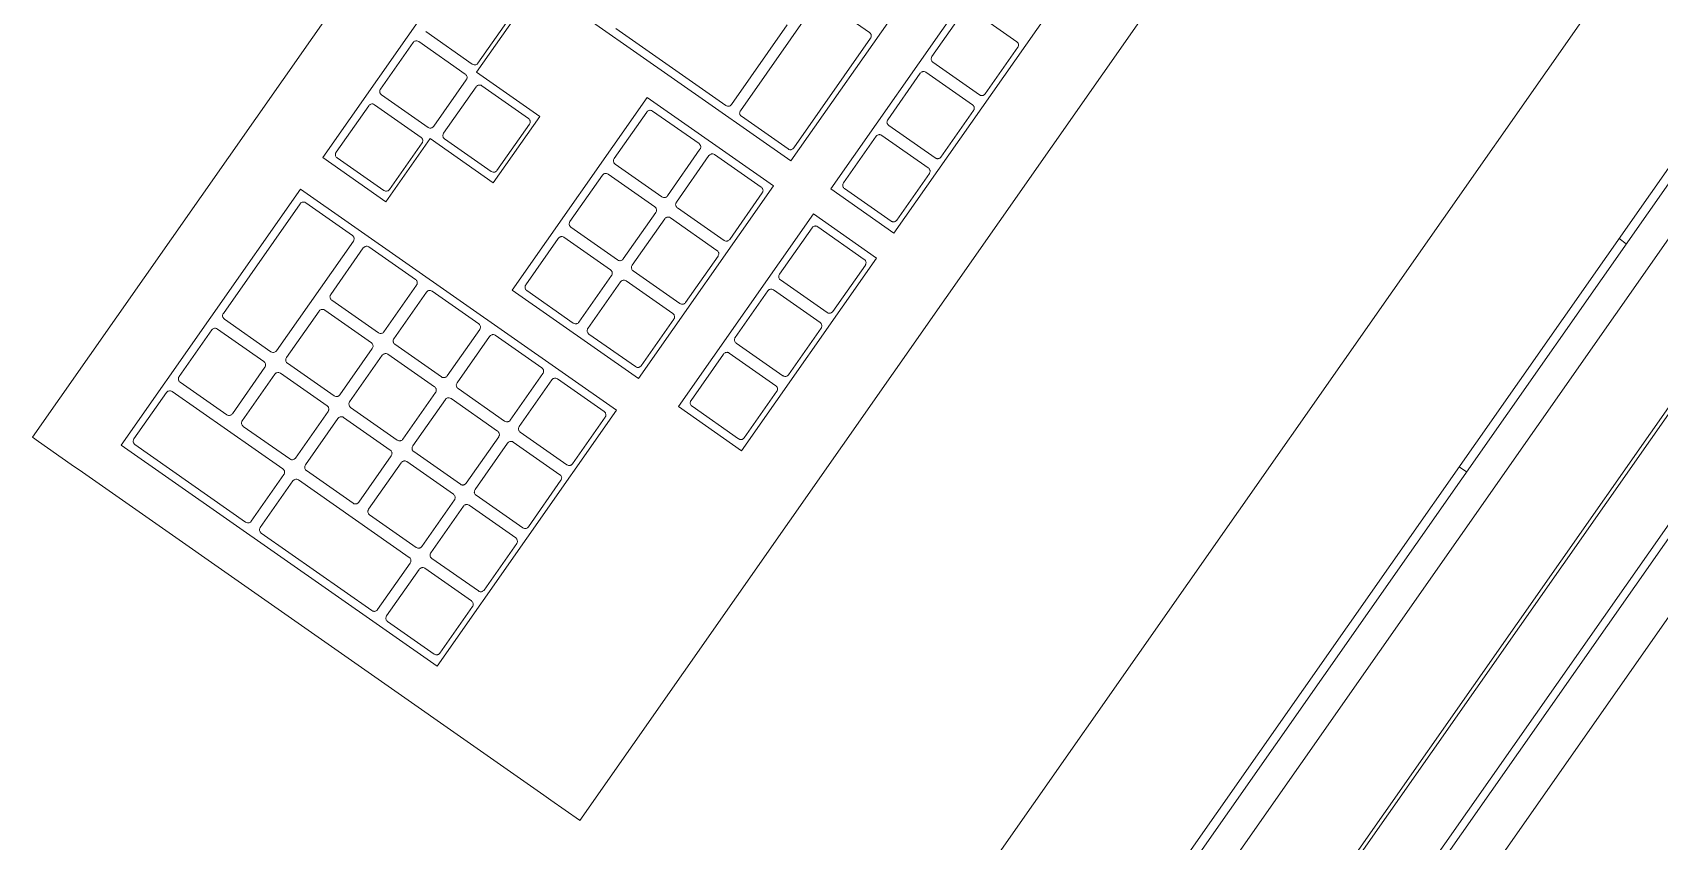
# Model space of a CAD drawing. Header units: inches. Extents: x 1 to 4637, y -664 to 702.
# Drawn here: x 2213.52 to 2229.3, y -266.91 to -259.06 of the extents above; entities that cross this region are included whole.
import ezdxf

# ---------------------------------------------------------------- set-up
doc = ezdxf.new("R2010")
doc.units = ezdxf.units.IN
doc.header["$MEASUREMENT"] = 0
doc.layers.add('I-FURN', color=30, linetype='Continuous', lineweight=9)

# ---------------------------------------------------------------- blocks, each defined once
blk = doc.blocks.new('Desk - Group 1 - No Side Chairs-V15-New Construction - Tel_Data_Elec Plan')
at = {"layer": 'I-FURN'}
for p, q in [((13.887, -2.498), (14.109, -2.181)), ((14.109, -2.181), (14.15, -2.123)), ((28.985, -12.511), (14.15, -2.123)), ((13.811, -2.607), (13.887, -2.498)), ((10.677, -7.082), (13.811, -2.607)), ((11.93, -6.048), (14.075, -2.984)), ((14.075, -2.984), (16.558, -4.723)), ((13.327, -4.19), (14.079, -3.116)), ((14.134, -3.107), (14.585, -3.423)), ((14.595, -3.478), (13.843, -4.552)), ((14.369, -4.007), (14.685, -3.554)), ((14.74, -3.545), (15.192, -3.861)), ((15.201, -3.916), (14.885, -4.368)), ((14.83, -4.378), (14.378, -4.062)), ((14.981, -4.436), (15.298, -3.984)), ((15.353, -3.974), (16.417, -4.719)), ((13.788, -4.561), (13.336, -4.245)), ((13.94, -4.619), (14.256, -4.167)), ((14.311, -4.158), (14.762, -4.474)), ((12.469, -5.416), (13.221, -4.342)), ((13.275, -4.332), (13.727, -4.648)), ((14.772, -4.529), (14.456, -4.981)), ((16.055, -5.236), (14.991, -4.491)), ((13.737, -4.703), (12.985, -5.777)), ((14.401, -4.99), (13.949, -4.674)), ((16.558, -4.723), (14.413, -7.787)), ((14.552, -5.048), (14.869, -4.596)), ((14.924, -4.587), (15.375, -4.903)), ((13.51, -5.232), (13.827, -4.78)), ((13.882, -4.77), (14.333, -5.086)), ((16.427, -4.774), (16.11, -5.226)), ((15.385, -4.958), (15.068, -5.41)), ((15.165, -5.478), (15.482, -5.025)), ((15.536, -5.016), (15.988, -5.332)), ((16.436, -5.55), (16.865, -4.938)), ((16.865, -4.938), (18.735, -6.247)), ((14.343, -5.141), (14.026, -5.593)), ((14.495, -5.199), (14.946, -5.515)), ((15.013, -5.419), (14.562, -5.103)), ((16.545, -5.531), (16.862, -5.079)), ((16.917, -5.069), (17.368, -5.385)), ((13.972, -5.603), (13.52, -5.287)), ((14.123, -5.661), (14.44, -5.209)), ((12.93, -5.787), (12.478, -5.471)), ((13.081, -5.845), (13.398, -5.393)), ((13.453, -5.383), (13.904, -5.699)), ((15.998, -5.387), (15.681, -5.839)), ((17.378, -5.44), (17.061, -5.892)), ((17.158, -5.96), (17.475, -5.508)), ((17.53, -5.498), (17.981, -5.814)), ((12.046, -6.02), (12.363, -5.567)), ((12.417, -5.558), (12.869, -5.874)), ((14.956, -5.57), (14.639, -6.023)), ((14.736, -6.09), (15.053, -5.638)), ((15.107, -5.628), (15.559, -5.945)), ((15.626, -5.849), (15.175, -5.532)), ((17.049, -5.979), (16.436, -5.55)), ((17.007, -5.902), (16.555, -5.586)), ((13.914, -5.754), (13.597, -6.206)), ((13.694, -6.274), (14.011, -5.822)), ((14.066, -5.812), (14.517, -6.128)), ((14.584, -6.032), (14.133, -5.716)), ((12.879, -5.929), (12.562, -6.381)), ((12.659, -6.449), (12.975, -5.996)), ((13.03, -5.987), (13.482, -6.303)), ((13.543, -6.216), (13.091, -5.9)), ((16.619, -6.592), (17.049, -5.979)), ((17.991, -5.869), (17.674, -6.321)), ((17.771, -6.389), (18.088, -5.937)), ((14.413, -7.787), (11.93, -6.048)), ((12.507, -6.391), (12.056, -6.074)), ((15.197, -6.461), (14.746, -6.145)), ((15.569, -5.999), (15.252, -6.452)), ((16.729, -6.573), (17.046, -6.121)), ((17.101, -6.111), (17.552, -6.427)), ((17.619, -6.331), (17.168, -6.015)), ((14.527, -6.183), (14.21, -6.635)), ((14.307, -6.703), (14.624, -6.251)), ((14.678, -6.241), (15.13, -6.557)), ((13.491, -6.358), (13.175, -6.81)), ((13.271, -6.878), (13.588, -6.426)), ((13.643, -6.416), (14.094, -6.732)), ((14.155, -6.645), (13.704, -6.329)), ((16.832, -9.48), (18.977, -6.417)), ((17.694, -6.431), (17.264, -7.044)), ((18.306, -6.86), (17.694, -6.431)), ((18.232, -6.76), (17.781, -6.444)), ((13.12, -6.82), (12.668, -6.504)), ((15.14, -6.612), (14.823, -7.064)), ((17.264, -7.044), (16.619, -6.592)), ((17.19, -6.944), (16.739, -6.628)), ((17.562, -6.482), (17.245, -6.934)), ((14.768, -7.074), (14.317, -6.758)), ((14.72, -8.001), (15.578, -6.776)), ((15.578, -6.776), (17.448, -8.086)), ((13.733, -7.249), (13.281, -6.933)), ((14.104, -6.787), (13.787, -7.239)), ((13.884, -7.307), (14.201, -6.855)), ((14.256, -6.845), (14.707, -7.161)), ((15.258, -7.369), (15.575, -6.917)), ((15.63, -6.907), (16.081, -7.223)), ((10.63, -7.15), (10.677, -7.082)), ((10.435, -7.428), (10.63, -7.15)), ((14.717, -7.216), (14.4, -7.668)), ((14.345, -7.678), (13.894, -7.362)), ((16.091, -7.278), (15.774, -7.73)), ((15.871, -7.798), (16.188, -7.346)), ((16.243, -7.336), (16.694, -7.653)), ((10.432, -7.432), (10.435, -7.428)), ((10.432, -7.432), (25.267, -17.82)), ((14.836, -7.973), (15.152, -7.521)), ((15.207, -7.511), (15.658, -7.827)), ((15.719, -7.74), (15.268, -7.424)), ((16.704, -7.707), (16.387, -8.16)), ((15.668, -7.882), (15.352, -8.334)), ((16.332, -8.169), (15.881, -7.853)), ((16.484, -8.227), (16.8, -7.775)), ((16.855, -7.765), (17.307, -8.082)), ((17.371, -8.848), (18.116, -7.783)), ((16.59, -9.311), (14.72, -8.001)), ((15.297, -8.344), (14.845, -8.028)), ((15.448, -8.402), (15.765, -7.95)), ((15.82, -7.94), (16.271, -8.256)), ((17.448, -8.086), (16.59, -9.311)), ((17.316, -8.136), (17, -8.589)), ((16.281, -8.311), (15.964, -8.763)), ((16.945, -8.598), (16.493, -8.282)), ((14.02, -9.001), (14.449, -8.388)), ((14.135, -8.973), (14.452, -8.521)), ((14.449, -8.388), (16.319, -9.698)), ((14.507, -8.511), (14.958, -8.827)), ((15.909, -8.773), (15.458, -8.457)), ((16.061, -8.831), (16.378, -8.379)), ((16.432, -8.369), (16.884, -8.685)), ((16.894, -8.74), (16.577, -9.192)), ((14.968, -8.882), (14.651, -9.334)), ((14.748, -9.402), (15.065, -8.95)), ((15.12, -8.94), (15.571, -9.256)), ((16.522, -9.202), (16.071, -8.886)), ((17.319, -8.99), (18.384, -9.735)), ((18.154, -9.445), (17.38, -8.903)), ((15.89, -10.311), (14.02, -9.001)), ((14.597, -9.344), (14.145, -9.028)), ((16.948, -9.452), (17.265, -9)), ((15.581, -9.311), (15.264, -9.763)), ((25.435, -24.17), (4.407, -9.447)), ((25.435, -24.17), (4.408, -9.447)), ((15.209, -9.773), (14.758, -9.457)), ((15.361, -9.831), (15.678, -9.379)), ((15.732, -9.369), (16.184, -9.685)), ((26.055, -15.939), (16.832, -9.48)), ((18.022, -10.252), (16.958, -9.507)), ((16.194, -9.74), (15.877, -10.192)), ((16.319, -9.698), (15.89, -10.311)), ((15.822, -10.202), (15.371, -9.886)), ((16.132, -10.48), (16.561, -9.867)), ((16.561, -9.867), (19.044, -11.606)), ((18.393, -9.79), (18.077, -10.242)), ((24.834, -24.124), (4.656, -9.996)), ((16.248, -10.452), (16.564, -10)), ((16.619, -9.99), (17.071, -10.306)), ((17.08, -10.361), (16.764, -10.813)), ((3.672, -10.497), (24.699, -25.221)), ((18.615, -12.219), (16.132, -10.48)), ((16.709, -10.823), (16.258, -10.507)), ((16.861, -10.881), (17.177, -10.429)), ((17.232, -10.419), (17.684, -10.735)), ((24.296, -24.892), (4.118, -10.764)), ((17.693, -10.79), (17.377, -11.242)), ((17.473, -11.31), (17.79, -10.858)), ((17.845, -10.848), (18.296, -11.164)), ((3.319, -11.001), (24.346, -25.725)), ((3.319, -11.001), (24.346, -25.725)), ((22.311, -20.037), (9.36, -10.969)), ((17.322, -11.252), (16.87, -10.936)), ((3.275, -11.065), (24.302, -25.788)), ((18.306, -11.219), (17.989, -11.671)), ((17.935, -11.681), (17.483, -11.365)), ((3.337, -11.643), (23.736, -25.927)), ((8.495, -12.204), (21.446, -21.272)), ((13.814, -16.033), (13.863, -15.963)), ((16.078, -17.514), (16.029, -17.584))]:
    blk.add_line(p, q, dxfattribs=at)
for points in [[(14.079, -3.116), (14.081, -3.113), (14.087, -3.107), (14.098, -3.101), (14.11, -3.099), (14.123, -3.101), (14.13, -3.104), (14.134, -3.107)], [(14.685, -3.554), (14.688, -3.551), (14.693, -3.545), (14.704, -3.539), (14.717, -3.537), (14.729, -3.539), (14.737, -3.542), (14.74, -3.545)], [(15.298, -3.984), (15.3, -3.98), (15.306, -3.974), (15.317, -3.968), (15.329, -3.966), (15.342, -3.968), (15.349, -3.971), (15.353, -3.974)], [(14.256, -4.167), (14.259, -4.164), (14.264, -4.158), (14.275, -4.152), (14.288, -4.15), (14.3, -4.152), (14.308, -4.155), (14.311, -4.158)], [(13.221, -4.342), (13.223, -4.339), (13.229, -4.333), (13.24, -4.327), (13.252, -4.325), (13.265, -4.326), (13.272, -4.33), (13.275, -4.332)], [(14.885, -4.368), (14.882, -4.371), (14.876, -4.377), (14.865, -4.383), (14.853, -4.385), (14.841, -4.384), (14.833, -4.38), (14.83, -4.378)], [(13.843, -4.552), (13.84, -4.555), (13.835, -4.561), (13.824, -4.567), (13.811, -4.569), (13.799, -4.567), (13.791, -4.564), (13.788, -4.561)], [(14.869, -4.596), (14.871, -4.593), (14.877, -4.587), (14.888, -4.581), (14.9, -4.579), (14.913, -4.581), (14.92, -4.584), (14.924, -4.587)], [(13.827, -4.78), (13.829, -4.777), (13.835, -4.771), (13.846, -4.765), (13.859, -4.763), (13.871, -4.764), (13.879, -4.768), (13.882, -4.77)], [(14.456, -4.981), (14.453, -4.984), (14.447, -4.99), (14.436, -4.996), (14.424, -4.998), (14.412, -4.996), (14.404, -4.993), (14.401, -4.99)], [(15.482, -5.025), (15.484, -5.022), (15.49, -5.016), (15.501, -5.01), (15.513, -5.008), (15.526, -5.01), (15.533, -5.013), (15.536, -5.016)], [(14.44, -5.209), (14.442, -5.206), (14.448, -5.2), (14.459, -5.194), (14.471, -5.192), (14.484, -5.193), (14.491, -5.197), (14.495, -5.199)], [(16.862, -5.079), (16.864, -5.075), (16.87, -5.069), (16.881, -5.063), (16.894, -5.061), (16.906, -5.063), (16.914, -5.067), (16.917, -5.069)], [(16.11, -5.226), (16.108, -5.229), (16.102, -5.235), (16.091, -5.241), (16.079, -5.244), (16.066, -5.242), (16.059, -5.238), (16.055, -5.236)], [(13.398, -5.393), (13.4, -5.389), (13.406, -5.383), (13.417, -5.378), (13.429, -5.375), (13.442, -5.377), (13.449, -5.381), (13.453, -5.383)], [(15.068, -5.41), (15.066, -5.413), (15.06, -5.419), (15.049, -5.425), (15.037, -5.427), (15.024, -5.425), (15.017, -5.422), (15.013, -5.419)], [(17.475, -5.508), (17.477, -5.504), (17.483, -5.498), (17.494, -5.493), (17.506, -5.49), (17.519, -5.492), (17.526, -5.496), (17.53, -5.498)], [(12.363, -5.567), (12.365, -5.564), (12.371, -5.558), (12.382, -5.552), (12.394, -5.55), (12.406, -5.552), (12.414, -5.555), (12.417, -5.558)], [(14.026, -5.593), (14.024, -5.597), (14.018, -5.603), (14.007, -5.609), (13.995, -5.611), (13.983, -5.609), (13.975, -5.606), (13.972, -5.603)], [(15.053, -5.638), (15.055, -5.635), (15.061, -5.629), (15.072, -5.623), (15.084, -5.621), (15.097, -5.622), (15.104, -5.626), (15.107, -5.628)], [(12.985, -5.777), (12.982, -5.781), (12.977, -5.786), (12.966, -5.792), (12.953, -5.795), (12.941, -5.793), (12.933, -5.789), (12.93, -5.787)], [(14.011, -5.822), (14.013, -5.818), (14.019, -5.812), (14.03, -5.807), (14.042, -5.804), (14.055, -5.806), (14.062, -5.81), (14.066, -5.812)], [(15.681, -5.839), (15.679, -5.842), (15.673, -5.848), (15.662, -5.854), (15.65, -5.856), (15.637, -5.855), (15.63, -5.851), (15.626, -5.849)], [(12.975, -5.996), (12.978, -5.993), (12.983, -5.987), (12.994, -5.981), (13.007, -5.979), (13.019, -5.981), (13.027, -5.984), (13.03, -5.987)], [(17.061, -5.892), (17.059, -5.896), (17.053, -5.902), (17.042, -5.907), (17.03, -5.91), (17.018, -5.908), (17.01, -5.904), (17.007, -5.902)], [(14.639, -6.023), (14.637, -6.026), (14.631, -6.032), (14.62, -6.038), (14.608, -6.04), (14.595, -6.038), (14.588, -6.035), (14.584, -6.032)], [(17.046, -6.121), (17.048, -6.117), (17.054, -6.111), (17.065, -6.105), (17.077, -6.103), (17.09, -6.105), (17.097, -6.108), (17.101, -6.111)], [(13.597, -6.206), (13.595, -6.21), (13.589, -6.216), (13.578, -6.221), (13.566, -6.224), (13.554, -6.222), (13.546, -6.218), (13.543, -6.216)], [(14.624, -6.251), (14.626, -6.247), (14.632, -6.241), (14.643, -6.236), (14.655, -6.233), (14.667, -6.235), (14.675, -6.239), (14.678, -6.241)], [(12.562, -6.381), (12.56, -6.384), (12.554, -6.39), (12.543, -6.396), (12.531, -6.398), (12.518, -6.397), (12.51, -6.393), (12.507, -6.391)], [(13.588, -6.426), (13.59, -6.422), (13.596, -6.416), (13.607, -6.41), (13.619, -6.408), (13.632, -6.41), (13.639, -6.413), (13.643, -6.416)], [(15.252, -6.452), (15.25, -6.455), (15.244, -6.461), (15.233, -6.467), (15.221, -6.469), (15.208, -6.467), (15.201, -6.464), (15.197, -6.461)], [(17.674, -6.321), (17.672, -6.325), (17.666, -6.331), (17.655, -6.337), (17.643, -6.339), (17.63, -6.337), (17.623, -6.333), (17.619, -6.331)], [(14.21, -6.635), (14.208, -6.639), (14.202, -6.645), (14.191, -6.65), (14.179, -6.653), (14.166, -6.651), (14.159, -6.647), (14.155, -6.645)], [(13.175, -6.81), (13.172, -6.813), (13.167, -6.819), (13.156, -6.825), (13.143, -6.827), (13.131, -6.826), (13.123, -6.822), (13.12, -6.82)], [(14.201, -6.855), (14.203, -6.851), (14.209, -6.845), (14.22, -6.839), (14.232, -6.837), (14.245, -6.839), (14.252, -6.843), (14.256, -6.845)], [(15.575, -6.917), (15.577, -6.914), (15.583, -6.908), (15.594, -6.902), (15.606, -6.9), (15.619, -6.901), (15.626, -6.905), (15.63, -6.907)], [(17.245, -6.934), (17.243, -6.937), (17.237, -6.943), (17.226, -6.949), (17.214, -6.951), (17.201, -6.95), (17.194, -6.946), (17.19, -6.944)], [(14.823, -7.064), (14.821, -7.068), (14.815, -7.074), (14.804, -7.08), (14.792, -7.082), (14.779, -7.08), (14.771, -7.076), (14.768, -7.074)], [(13.787, -7.239), (13.785, -7.242), (13.779, -7.248), (13.768, -7.254), (13.756, -7.257), (13.744, -7.255), (13.736, -7.251), (13.733, -7.249)], [(16.188, -7.346), (16.19, -7.343), (16.196, -7.337), (16.207, -7.331), (16.219, -7.329), (16.232, -7.33), (16.239, -7.334), (16.243, -7.336)], [(15.152, -7.521), (15.154, -7.517), (15.16, -7.511), (15.171, -7.506), (15.183, -7.503), (15.196, -7.505), (15.204, -7.509), (15.207, -7.511)], [(14.4, -7.668), (14.398, -7.671), (14.392, -7.677), (14.381, -7.683), (14.369, -7.686), (14.356, -7.684), (14.349, -7.68), (14.345, -7.678)], [(15.774, -7.73), (15.772, -7.734), (15.766, -7.74), (15.755, -7.746), (15.743, -7.748), (15.73, -7.746), (15.723, -7.743), (15.719, -7.74)], [(16.8, -7.775), (16.803, -7.772), (16.809, -7.766), (16.82, -7.76), (16.832, -7.758), (16.844, -7.759), (16.852, -7.763), (16.855, -7.765)], [(15.765, -7.95), (15.767, -7.946), (15.773, -7.941), (15.784, -7.935), (15.796, -7.932), (15.809, -7.934), (15.816, -7.938), (15.82, -7.94)], [(16.387, -8.16), (16.385, -8.163), (16.379, -8.169), (16.368, -8.175), (16.356, -8.177), (16.343, -8.175), (16.336, -8.172), (16.332, -8.169)], [(15.352, -8.334), (15.349, -8.338), (15.343, -8.344), (15.333, -8.349), (15.32, -8.352), (15.308, -8.35), (15.3, -8.346), (15.297, -8.344)], [(16.378, -8.379), (16.38, -8.376), (16.386, -8.37), (16.397, -8.364), (16.409, -8.361), (16.421, -8.363), (16.429, -8.367), (16.432, -8.369)], [(14.452, -8.521), (14.454, -8.517), (14.46, -8.511), (14.471, -8.505), (14.483, -8.503), (14.496, -8.505), (14.504, -8.508), (14.507, -8.511)], [(17, -8.589), (16.997, -8.592), (16.992, -8.598), (16.981, -8.604), (16.968, -8.606), (16.956, -8.604), (16.948, -8.601), (16.945, -8.598)], [(15.964, -8.763), (15.962, -8.767), (15.956, -8.773), (15.945, -8.778), (15.933, -8.781), (15.92, -8.779), (15.913, -8.775), (15.909, -8.773)], [(14.145, -9.028), (14.142, -9.026), (14.137, -9.021), (14.131, -9.012), (14.128, -9.002), (14.128, -8.991), (14.13, -8.981), (14.134, -8.975), (14.135, -8.973)], [(15.065, -8.95), (15.067, -8.946), (15.073, -8.94), (15.084, -8.934), (15.096, -8.932), (15.109, -8.934), (15.116, -8.937), (15.12, -8.94)], [(17.265, -9), (17.267, -8.997), (17.273, -8.991), (17.284, -8.985), (17.296, -8.982), (17.308, -8.984), (17.316, -8.988), (17.319, -8.99)], [(16.577, -9.192), (16.575, -9.196), (16.569, -9.202), (16.558, -9.208), (16.546, -9.21), (16.533, -9.208), (16.526, -9.204), (16.522, -9.202)], [(14.651, -9.334), (14.65, -9.337), (14.645, -9.342), (14.636, -9.347), (14.627, -9.351), (14.616, -9.351), (14.606, -9.349), (14.6, -9.346), (14.597, -9.344)], [(14.758, -9.457), (14.755, -9.455), (14.75, -9.45), (14.744, -9.441), (14.741, -9.431), (14.741, -9.421), (14.743, -9.411), (14.746, -9.405), (14.748, -9.402)], [(15.678, -9.379), (15.68, -9.375), (15.686, -9.369), (15.697, -9.363), (15.709, -9.361), (15.721, -9.363), (15.729, -9.367), (15.732, -9.369)], [(15.264, -9.763), (15.262, -9.766), (15.258, -9.771), (15.249, -9.776), (15.239, -9.78), (15.229, -9.78), (15.219, -9.778), (15.212, -9.775), (15.209, -9.773)], [(15.371, -9.886), (15.368, -9.884), (15.363, -9.879), (15.357, -9.87), (15.354, -9.86), (15.354, -9.85), (15.356, -9.84), (15.359, -9.834), (15.361, -9.831)], [(16.564, -10), (16.567, -9.996), (16.573, -9.99), (16.583, -9.984), (16.596, -9.982), (16.608, -9.984), (16.616, -9.988), (16.619, -9.99)], [(15.877, -10.192), (15.875, -10.195), (15.87, -10.2), (15.862, -10.205), (15.852, -10.209), (15.842, -10.209), (15.831, -10.207), (15.825, -10.204), (15.822, -10.202)], [(18.077, -10.242), (18.074, -10.246), (18.069, -10.252), (18.058, -10.258), (18.045, -10.26), (18.033, -10.258), (18.025, -10.255), (18.022, -10.252)], [(17.177, -10.429), (17.18, -10.425), (17.185, -10.419), (17.196, -10.414), (17.208, -10.411), (17.221, -10.413), (17.229, -10.417), (17.232, -10.419)], [(16.258, -10.507), (16.255, -10.505), (16.249, -10.5), (16.244, -10.491), (16.241, -10.481), (16.24, -10.471), (16.243, -10.461), (16.246, -10.455), (16.248, -10.452)], [(16.764, -10.813), (16.762, -10.816), (16.757, -10.821), (16.749, -10.826), (16.739, -10.83), (16.729, -10.83), (16.718, -10.828), (16.712, -10.825), (16.709, -10.823)], [(16.87, -10.936), (16.867, -10.934), (16.862, -10.929), (16.857, -10.92), (16.854, -10.91), (16.853, -10.9), (16.856, -10.89), (16.859, -10.884), (16.861, -10.881)], [(17.79, -10.858), (17.792, -10.854), (17.798, -10.848), (17.809, -10.843), (17.821, -10.84), (17.834, -10.842), (17.841, -10.846), (17.845, -10.848)], [(17.377, -11.242), (17.375, -11.245), (17.37, -11.25), (17.362, -11.256), (17.352, -11.259), (17.341, -11.259), (17.331, -11.257), (17.325, -11.254), (17.322, -11.252)], [(17.483, -11.365), (17.48, -11.363), (17.475, -11.358), (17.469, -11.349), (17.466, -11.339), (17.466, -11.329), (17.468, -11.319), (17.471, -11.313), (17.473, -11.31)], [(17.989, -11.671), (17.987, -11.674), (17.983, -11.679), (17.974, -11.685), (17.964, -11.688), (17.954, -11.688), (17.944, -11.686), (17.937, -11.683), (17.935, -11.681)]]:
    blk.add_open_spline(points, degree=3, dxfattribs=at)
for points, knots in [([(14.585, -3.423), (14.588, -3.425), (14.594, -3.431), (14.601, -3.444), (14.603, -3.461), (14.598, -3.473), (14.595, -3.478)], [0, 0, 0, 0, 0.2, 0.4, 0.7, 1, 1, 1, 1]), ([(15.192, -3.861), (15.195, -3.863), (15.201, -3.869), (15.208, -3.882), (15.209, -3.899), (15.205, -3.911), (15.201, -3.916)], [0, 0, 0, 0, 0.2, 0.4, 0.7, 1, 1, 1, 1]), ([(14.378, -4.062), (14.375, -4.059), (14.369, -4.053), (14.362, -4.04), (14.36, -4.024), (14.365, -4.012), (14.369, -4.007)], [0, 0, 0, 0, 0.2, 0.4, 0.7, 1, 1, 1, 1]), ([(13.336, -4.245), (13.333, -4.243), (13.327, -4.237), (13.32, -4.224), (13.319, -4.207), (13.323, -4.195), (13.327, -4.19)], [0, 0, 0, 0, 0.2, 0.4, 0.7, 1, 1, 1, 1]), ([(14.762, -4.474), (14.766, -4.476), (14.772, -4.482), (14.779, -4.495), (14.78, -4.512), (14.776, -4.523), (14.772, -4.529)], [0, 0, 0, 0, 0.2, 0.4, 0.7, 1, 1, 1, 1]), ([(14.991, -4.491), (14.988, -4.488), (14.982, -4.482), (14.975, -4.469), (14.973, -4.453), (14.978, -4.441), (14.981, -4.436)], [0, 0, 0, 0, 0.2, 0.4, 0.7, 1, 1, 1, 1]), ([(13.727, -4.648), (13.73, -4.651), (13.736, -4.657), (13.743, -4.67), (13.745, -4.686), (13.74, -4.698), (13.737, -4.703)], [0, 0, 0, 0, 0.2, 0.4, 0.7, 1, 1, 1, 1]), ([(13.949, -4.674), (13.946, -4.672), (13.94, -4.666), (13.933, -4.653), (13.931, -4.636), (13.936, -4.624), (13.94, -4.619)], [0, 0, 0, 0, 0.2, 0.4, 0.7, 1, 1, 1, 1]), ([(16.417, -4.719), (16.42, -4.721), (16.426, -4.727), (16.433, -4.74), (16.435, -4.757), (16.43, -4.769), (16.427, -4.774)], [0, 0, 0, 0, 0.2, 0.4, 0.7, 1, 1, 1, 1]), ([(14.562, -5.103), (14.559, -5.101), (14.553, -5.095), (14.546, -5.082), (14.544, -5.065), (14.549, -5.054), (14.552, -5.048)], [0, 0, 0, 0, 0.2, 0.4, 0.7, 1, 1, 1, 1]), ([(15.375, -4.903), (15.379, -4.905), (15.385, -4.911), (15.391, -4.924), (15.393, -4.941), (15.388, -4.953), (15.385, -4.958)], [0, 0, 0, 0, 0.2, 0.4, 0.7, 1, 1, 1, 1]), ([(14.333, -5.086), (14.337, -5.089), (14.343, -5.095), (14.35, -5.108), (14.351, -5.124), (14.347, -5.136), (14.343, -5.141)], [0, 0, 0, 0, 0.2, 0.4, 0.7, 1, 1, 1, 1]), ([(13.52, -5.287), (13.517, -5.285), (13.511, -5.279), (13.505, -5.269), (13.503, -5.258), (13.503, -5.246), (13.507, -5.237), (13.51, -5.232)], [0, 0, 0, 0, 0.2, 0.4, 0.55, 0.7, 1, 1, 1, 1]), ([(15.988, -5.332), (15.991, -5.334), (15.997, -5.34), (16.004, -5.353), (16.006, -5.37), (16.001, -5.382), (15.998, -5.387)], [0, 0, 0, 0, 0.2, 0.4, 0.7, 1, 1, 1, 1]), ([(12.478, -5.471), (12.475, -5.468), (12.469, -5.462), (12.463, -5.452), (12.461, -5.442), (12.462, -5.43), (12.465, -5.421), (12.469, -5.416)], [0, 0, 0, 0, 0.2, 0.4, 0.55, 0.7, 1, 1, 1, 1]), ([(14.946, -5.515), (14.95, -5.518), (14.956, -5.524), (14.962, -5.537), (14.964, -5.554), (14.959, -5.565), (14.956, -5.57)], [0, 0, 0, 0, 0.2, 0.4, 0.7, 1, 1, 1, 1]), ([(15.175, -5.532), (15.171, -5.53), (15.165, -5.524), (15.158, -5.511), (15.157, -5.494), (15.161, -5.483), (15.165, -5.478)], [0, 0, 0, 0, 0.2, 0.4, 0.7, 1, 1, 1, 1]), ([(17.368, -5.385), (17.372, -5.388), (17.378, -5.393), (17.385, -5.406), (17.386, -5.423), (17.382, -5.435), (17.378, -5.44)], [0, 0, 0, 0, 0.2, 0.4, 0.7, 1, 1, 1, 1]), ([(14.133, -5.716), (14.129, -5.714), (14.123, -5.708), (14.118, -5.698), (14.116, -5.687), (14.116, -5.675), (14.12, -5.666), (14.123, -5.661)], [0, 0, 0, 0, 0.2, 0.4, 0.55, 0.7, 1, 1, 1, 1]), ([(16.555, -5.586), (16.552, -5.583), (16.546, -5.578), (16.539, -5.565), (16.537, -5.548), (16.542, -5.536), (16.545, -5.531)], [0, 0, 0, 0, 0.2, 0.4, 0.7, 1, 1, 1, 1]), ([(13.904, -5.699), (13.908, -5.702), (13.914, -5.707), (13.919, -5.718), (13.921, -5.728), (13.921, -5.74), (13.918, -5.749), (13.914, -5.754)], [0, 0, 0, 0, 0.2, 0.4, 0.55, 0.7, 1, 1, 1, 1]), ([(17.981, -5.814), (17.985, -5.817), (17.991, -5.822), (17.997, -5.835), (17.999, -5.852), (17.994, -5.864), (17.991, -5.869)], [0, 0, 0, 0, 0.2, 0.4, 0.7, 1, 1, 1, 1]), ([(12.869, -5.874), (12.872, -5.876), (12.878, -5.882), (12.884, -5.892), (12.886, -5.903), (12.886, -5.915), (12.882, -5.924), (12.879, -5.929)], [0, 0, 0, 0, 0.2, 0.4, 0.55, 0.7, 1, 1, 1, 1]), ([(13.091, -5.9), (13.088, -5.897), (13.082, -5.891), (13.076, -5.881), (13.074, -5.871), (13.074, -5.859), (13.078, -5.85), (13.081, -5.845)], [0, 0, 0, 0, 0.2, 0.4, 0.55, 0.7, 1, 1, 1, 1]), ([(15.559, -5.945), (15.562, -5.947), (15.568, -5.953), (15.575, -5.966), (15.577, -5.983), (15.572, -5.994), (15.569, -5.999)], [0, 0, 0, 0, 0.2, 0.4, 0.7, 1, 1, 1, 1]), ([(17.168, -6.015), (17.164, -6.012), (17.158, -6.007), (17.152, -5.994), (17.15, -5.977), (17.155, -5.965), (17.158, -5.96)], [0, 0, 0, 0, 0.2, 0.4, 0.7, 1, 1, 1, 1]), ([(12.056, -6.074), (12.052, -6.072), (12.046, -6.066), (12.041, -6.056), (12.039, -6.046), (12.039, -6.033), (12.042, -6.025), (12.046, -6.02)], [0, 0, 0, 0, 0.2, 0.4, 0.55, 0.7, 1, 1, 1, 1]), ([(14.517, -6.128), (14.521, -6.131), (14.527, -6.136), (14.532, -6.147), (14.534, -6.157), (14.534, -6.169), (14.53, -6.178), (14.527, -6.183)], [0, 0, 0, 0, 0.2, 0.4, 0.55, 0.7, 1, 1, 1, 1]), ([(14.746, -6.145), (14.742, -6.143), (14.736, -6.137), (14.731, -6.127), (14.729, -6.117), (14.729, -6.104), (14.732, -6.095), (14.736, -6.09)], [0, 0, 0, 0, 0.2, 0.4, 0.55, 0.7, 1, 1, 1, 1]), ([(13.482, -6.303), (13.485, -6.305), (13.491, -6.311), (13.496, -6.321), (13.499, -6.332), (13.498, -6.344), (13.495, -6.353), (13.491, -6.358)], [0, 0, 0, 0, 0.2, 0.4, 0.55, 0.7, 1, 1, 1, 1]), ([(13.704, -6.329), (13.7, -6.326), (13.694, -6.321), (13.689, -6.31), (13.687, -6.3), (13.687, -6.288), (13.691, -6.279), (13.694, -6.274)], [0, 0, 0, 0, 0.2, 0.4, 0.55, 0.7, 1, 1, 1, 1]), ([(12.668, -6.504), (12.665, -6.501), (12.659, -6.495), (12.653, -6.485), (12.651, -6.475), (12.652, -6.462), (12.655, -6.454), (12.659, -6.449)], [0, 0, 0, 0, 0.2, 0.4, 0.55, 0.7, 1, 1, 1, 1]), ([(17.552, -6.427), (17.555, -6.429), (17.562, -6.435), (17.568, -6.448), (17.57, -6.465), (17.565, -6.477), (17.562, -6.482)], [0, 0, 0, 0, 0.2, 0.4, 0.7, 1, 1, 1, 1]), ([(17.781, -6.444), (17.777, -6.442), (17.771, -6.436), (17.764, -6.423), (17.763, -6.406), (17.767, -6.394), (17.771, -6.389)], [0, 0, 0, 0, 0.2, 0.4, 0.7, 1, 1, 1, 1]), ([(15.13, -6.557), (15.133, -6.56), (15.139, -6.566), (15.145, -6.576), (15.147, -6.586), (15.147, -6.598), (15.143, -6.607), (15.14, -6.612)], [0, 0, 0, 0, 0.2, 0.4, 0.55, 0.7, 1, 1, 1, 1]), ([(16.739, -6.628), (16.735, -6.625), (16.729, -6.619), (16.723, -6.606), (16.721, -6.59), (16.726, -6.578), (16.729, -6.573)], [0, 0, 0, 0, 0.2, 0.4, 0.7, 1, 1, 1, 1]), ([(14.094, -6.732), (14.098, -6.734), (14.104, -6.74), (14.109, -6.751), (14.111, -6.761), (14.111, -6.773), (14.108, -6.782), (14.104, -6.787)], [0, 0, 0, 0, 0.2, 0.4, 0.55, 0.7, 1, 1, 1, 1]), ([(14.317, -6.758), (14.313, -6.755), (14.307, -6.75), (14.302, -6.739), (14.3, -6.729), (14.3, -6.717), (14.303, -6.708), (14.307, -6.703)], [0, 0, 0, 0, 0.2, 0.4, 0.55, 0.7, 1, 1, 1, 1]), ([(13.281, -6.933), (13.278, -6.93), (13.272, -6.924), (13.266, -6.914), (13.264, -6.904), (13.264, -6.891), (13.268, -6.883), (13.271, -6.878)], [0, 0, 0, 0, 0.2, 0.4, 0.55, 0.7, 1, 1, 1, 1]), ([(14.707, -7.161), (14.711, -7.163), (14.717, -7.169), (14.722, -7.18), (14.724, -7.19), (14.724, -7.202), (14.72, -7.211), (14.717, -7.216)], [0, 0, 0, 0, 0.2, 0.4, 0.55, 0.7, 1, 1, 1, 1]), ([(16.081, -7.223), (16.085, -7.226), (16.091, -7.232), (16.096, -7.242), (16.098, -7.252), (16.098, -7.264), (16.094, -7.273), (16.091, -7.278)], [0, 0, 0, 0, 0.2, 0.4, 0.55, 0.7, 1, 1, 1, 1]), ([(13.894, -7.362), (13.89, -7.359), (13.884, -7.353), (13.879, -7.343), (13.877, -7.333), (13.877, -7.321), (13.881, -7.312), (13.884, -7.307)], [0, 0, 0, 0, 0.2, 0.4, 0.55, 0.7, 1, 1, 1, 1]), ([(15.268, -7.424), (15.265, -7.422), (15.258, -7.416), (15.253, -7.406), (15.251, -7.395), (15.251, -7.383), (15.255, -7.374), (15.258, -7.369)], [0, 0, 0, 0, 0.2, 0.4, 0.55, 0.7, 1, 1, 1, 1]), ([(16.694, -7.653), (16.697, -7.655), (16.703, -7.661), (16.709, -7.671), (16.711, -7.681), (16.711, -7.694), (16.707, -7.702), (16.704, -7.707)], [0, 0, 0, 0, 0.2, 0.4, 0.55, 0.7, 1, 1, 1, 1]), ([(15.658, -7.827), (15.662, -7.83), (15.668, -7.836), (15.673, -7.846), (15.675, -7.856), (15.675, -7.868), (15.672, -7.877), (15.668, -7.882)], [0, 0, 0, 0, 0.2, 0.4, 0.55, 0.7, 1, 1, 1, 1]), ([(15.881, -7.853), (15.877, -7.851), (15.871, -7.845), (15.866, -7.835), (15.864, -7.824), (15.864, -7.812), (15.868, -7.803), (15.871, -7.798)], [0, 0, 0, 0, 0.2, 0.4, 0.55, 0.7, 1, 1, 1, 1]), ([(14.845, -8.028), (14.842, -8.025), (14.836, -8.019), (14.83, -8.009), (14.828, -7.999), (14.829, -7.987), (14.832, -7.978), (14.836, -7.973)], [0, 0, 0, 0, 0.2, 0.4, 0.55, 0.7, 1, 1, 1, 1]), ([(17.307, -8.082), (17.31, -8.084), (17.316, -8.09), (17.322, -8.1), (17.324, -8.11), (17.323, -8.123), (17.32, -8.131), (17.316, -8.136)], [0, 0, 0, 0, 0.2, 0.4, 0.55, 0.7, 1, 1, 1, 1]), ([(16.271, -8.256), (16.275, -8.259), (16.281, -8.265), (16.286, -8.275), (16.288, -8.285), (16.288, -8.297), (16.284, -8.306), (16.281, -8.311)], [0, 0, 0, 0, 0.2, 0.4, 0.55, 0.7, 1, 1, 1, 1]), ([(16.493, -8.282), (16.49, -8.28), (16.484, -8.274), (16.479, -8.264), (16.476, -8.253), (16.477, -8.241), (16.48, -8.232), (16.484, -8.227)], [0, 0, 0, 0, 0.2, 0.4, 0.55, 0.7, 1, 1, 1, 1]), ([(15.458, -8.457), (15.454, -8.454), (15.448, -8.449), (15.443, -8.438), (15.441, -8.428), (15.441, -8.416), (15.445, -8.407), (15.448, -8.402)], [0, 0, 0, 0, 0.2, 0.4, 0.55, 0.7, 1, 1, 1, 1]), ([(14.958, -8.827), (14.962, -8.829), (14.968, -8.835), (14.973, -8.846), (14.975, -8.856), (14.975, -8.868), (14.972, -8.877), (14.968, -8.882)], [0, 0, 0, 0, 0.2, 0.4, 0.55, 0.7, 1, 1, 1, 1]), ([(16.071, -8.886), (16.067, -8.884), (16.061, -8.878), (16.056, -8.867), (16.054, -8.857), (16.054, -8.845), (16.058, -8.836), (16.061, -8.831)], [0, 0, 0, 0, 0.2, 0.4, 0.55, 0.7, 1, 1, 1, 1]), ([(16.884, -8.685), (16.887, -8.688), (16.893, -8.694), (16.899, -8.704), (16.901, -8.714), (16.901, -8.726), (16.897, -8.735), (16.894, -8.74)], [0, 0, 0, 0, 0.2, 0.4, 0.55, 0.7, 1, 1, 1, 1]), ([(17.38, -8.903), (17.377, -8.901), (17.371, -8.895), (17.365, -8.885), (17.363, -8.874), (17.364, -8.862), (17.367, -8.853), (17.371, -8.848)], [0, 0, 0, 0, 0.2, 0.4, 0.55, 0.7, 1, 1, 1, 1]), ([(15.571, -9.256), (15.575, -9.258), (15.581, -9.264), (15.586, -9.275), (15.588, -9.285), (15.588, -9.297), (15.584, -9.306), (15.581, -9.311)], [0, 0, 0, 0, 0.2, 0.4, 0.55, 0.7, 1, 1, 1, 1]), ([(16.958, -9.507), (16.954, -9.505), (16.948, -9.499), (16.943, -9.488), (16.941, -9.478), (16.941, -9.466), (16.944, -9.457), (16.948, -9.452)], [0, 0, 0, 0, 0.2, 0.4, 0.55, 0.7, 1, 1, 1, 1]), ([(16.184, -9.685), (16.187, -9.688), (16.194, -9.693), (16.199, -9.704), (16.201, -9.714), (16.201, -9.726), (16.197, -9.735), (16.194, -9.74)], [0, 0, 0, 0, 0.2, 0.4, 0.55, 0.7, 1, 1, 1, 1]), ([(17.071, -10.306), (17.074, -10.309), (17.08, -10.314), (17.086, -10.325), (17.088, -10.335), (17.087, -10.347), (17.084, -10.356), (17.08, -10.361)], [0, 0, 0, 0, 0.2, 0.4, 0.55, 0.7, 1, 1, 1, 1]), ([(17.684, -10.735), (17.687, -10.738), (17.693, -10.744), (17.698, -10.754), (17.701, -10.764), (17.7, -10.776), (17.697, -10.785), (17.693, -10.79)], [0, 0, 0, 0, 0.2, 0.4, 0.55, 0.7, 1, 1, 1, 1])]:
    blk.add_open_spline(points, degree=3, knots=knots, dxfattribs=at)

msp = doc.modelspace()

# ---------------------------------------------------------------- block references
at = {"layer": 'I-FURN', "rotation": 89.9999999999999}
msp.add_blockref('Desk - Group 1 - No Side Chairs-V15-New Construction - Tel_Data_Elec Plan', (2211.394, -277.14), dxfattribs=at)

doc.saveas('drawing.dxf')
